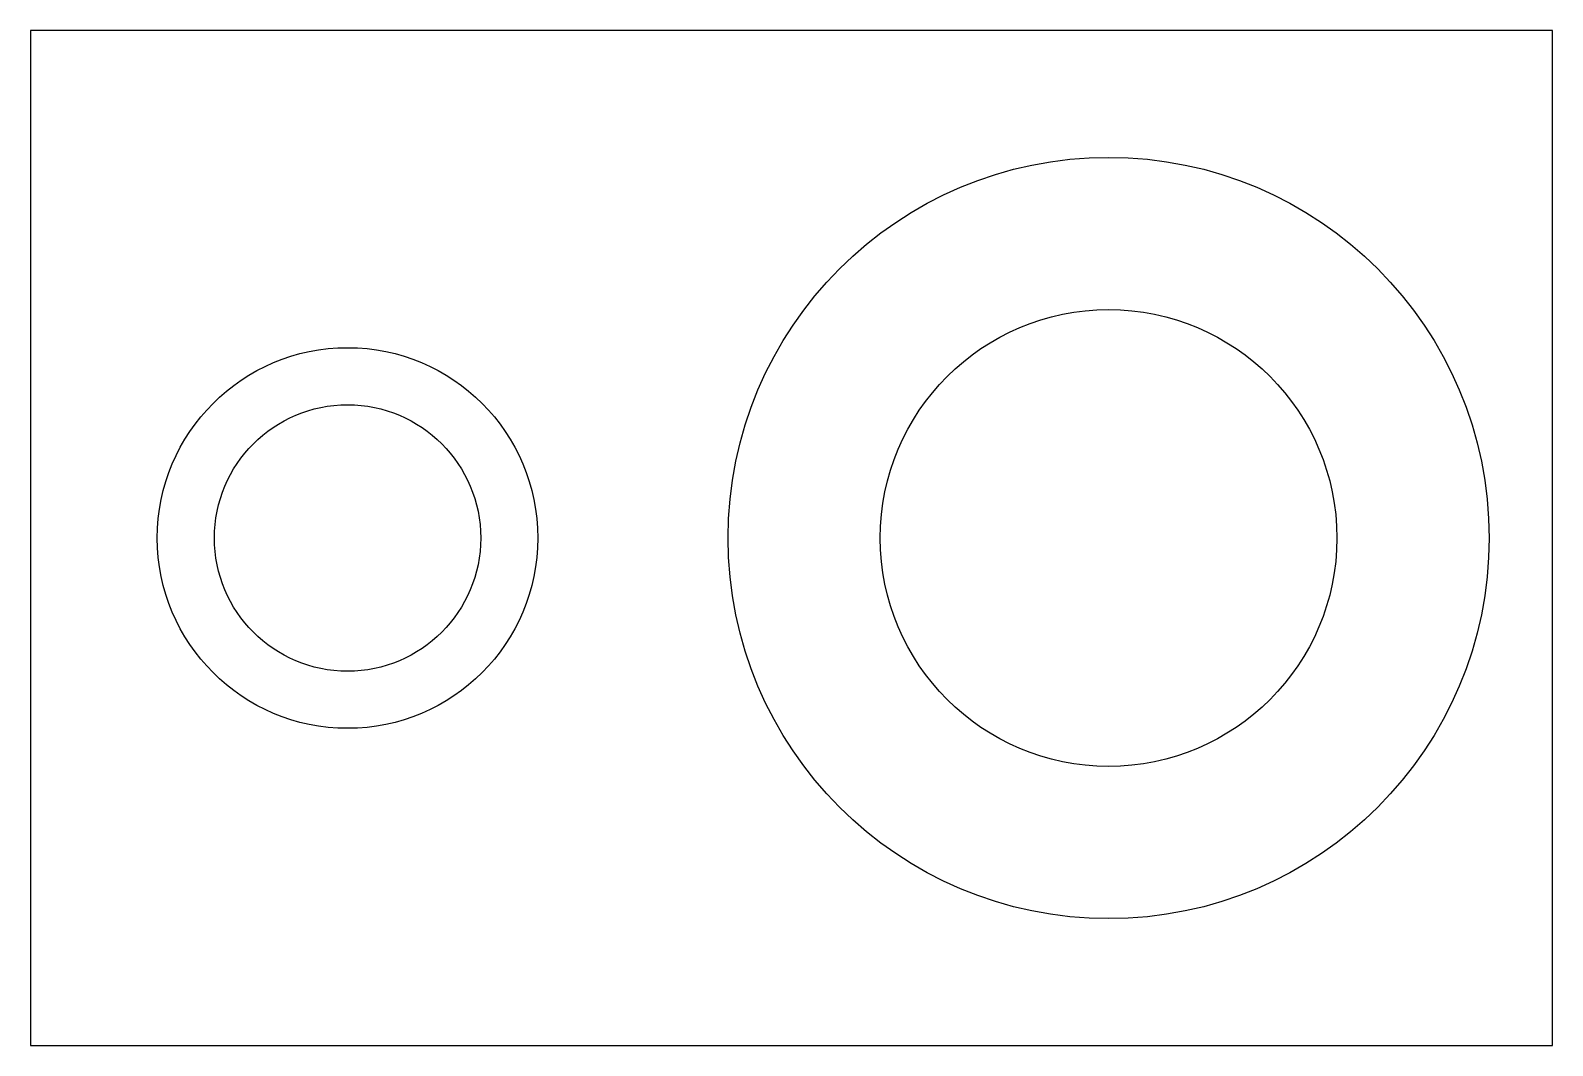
# Model space of a CAD drawing. Header units: millimetres. Extents: x -60 to 60, y -40 to 40.
import ezdxf

# ---------------------------------------------------------------- set-up
doc = ezdxf.new("R2010")
doc.units = ezdxf.units.MM
for name, color, linetype in [('A_RING_AROUND_THE_BOSS_Z-20', 2, 'CONTINUOUS'), ('B_THREADED_BOSS_M36_2', 3, 'CONTINUOUS'), ('BLANK', 1, 'CONTINUOUS'), ('C_COUNTERBORE_Z-3', 4, 'CONTINUOUS'), ('D_M24_3_HOLE_Z-30', 5, 'CONTINUOUS')]:
    doc.layers.add(name, color=color, linetype=linetype)

msp = doc.modelspace()

# ---------------------------------------------------------------- linework, layer by layer
at = {"layer": 'A_RING_AROUND_THE_BOSS_Z-20'}
msp.add_circle((25, 0), 30, dxfattribs=at)
at = {"layer": 'B_THREADED_BOSS_M36_2'}
msp.add_circle((25, 0), 18, dxfattribs=at)
at = {"layer": 'BLANK'}
for p, q in [((60, 40), (-60, 40)), ((-60, 40), (-60, -40)), ((60, -40), (60, 40)), ((-60, -40), (60, -40))]:
    msp.add_line(p, q, dxfattribs=at)
at = {"layer": 'C_COUNTERBORE_Z-3'}
msp.add_circle((-35, 0), 15, dxfattribs=at)
at = {"layer": 'D_M24_3_HOLE_Z-30'}
msp.add_circle((-35, 0), 10.5, dxfattribs=at)

doc.saveas('drawing.dxf')
